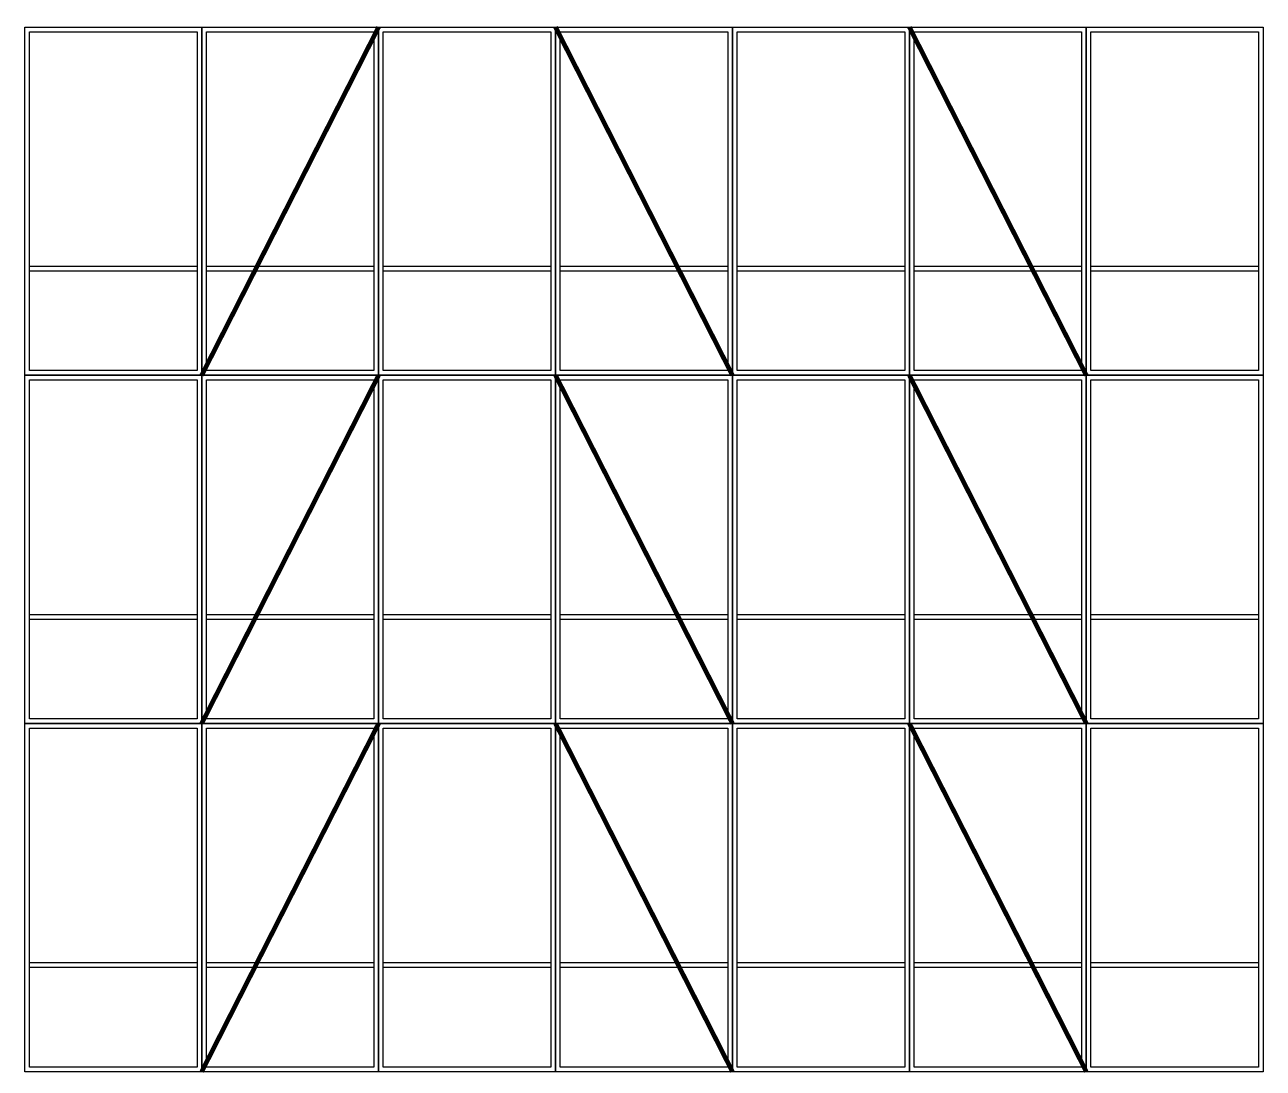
# Model space of a CAD drawing. Header units: metres. Extents: x -300 to 4827, y -95 to 2390.
# Drawn here: x 1640 to 2173, y 342 to 791 of the extents above; entities that cross this region are included whole.
import ezdxf

# ---------------------------------------------------------------- set-up
doc = ezdxf.new("R2010")
doc.units = ezdxf.units.M
for name, color, linetype in [('diagonal_braces', 5, 'CONTINUOUS'), ('rect_polygon', 7, 'CONTINUOUS'), ('rung', 7, 'CONTINUOUS')]:
    doc.layers.add(name, color=color, linetype=linetype)

msp = doc.modelspace()

# ---------------------------------------------------------------- linework, layer by layer
at = {"layer": 'diagonal_braces'}
for points in [[(1716.2, 640, 2, 2, 0), (1792.4, 790, 2, 2, 0)], [(1716.2, 640, 2, 2, 0), (1792.4, 790, 2, 2, 0)], [(1716.2, 640, 2, 2, 0), (1792.4, 790, 2, 2, 0)], [(1716.2, 640, 2, 2, 0), (1792.4, 790, 2, 2, 0)], [(1716.2, 640, 2, 2, 0), (1792.4, 790, 2, 2, 0)], [(1716.2, 640, 2, 2, 0), (1792.4, 790, 2, 2, 0)], [(1716.2, 640, 2, 2, 0), (1792.4, 790, 2, 2, 0)], [(1716.2, 640, 2, 2, 0), (1792.4, 790, 2, 2, 0)], [(1868.6, 790, 2, 2, 0), (1944.8, 640, 2, 2, 0)], [(1868.6, 790, 2, 2, 0), (1944.8, 640, 2, 2, 0)], [(1868.6, 790, 2, 2, 0), (1944.8, 640, 2, 2, 0)], [(1868.6, 790, 2, 2, 0), (1944.8, 640, 2, 2, 0)], [(1868.6, 790, 2, 2, 0), (1944.8, 640, 2, 2, 0)], [(1868.6, 790, 2, 2, 0), (1944.8, 640, 2, 2, 0)], [(1868.6, 790, 2, 2, 0), (1944.8, 640, 2, 2, 0)], [(1868.6, 790, 2, 2, 0), (1944.8, 640, 2, 2, 0)], [(2021, 790, 2, 2, 0), (2097.2, 640, 2, 2, 0)], [(2021, 790, 2, 2, 0), (2097.2, 640, 2, 2, 0)], [(2021, 790, 2, 2, 0), (2097.2, 640, 2, 2, 0)], [(2021, 790, 2, 2, 0), (2097.2, 640, 2, 2, 0)], [(2021, 790, 2, 2, 0), (2097.2, 640, 2, 2, 0)], [(2021, 790, 2, 2, 0), (2097.2, 640, 2, 2, 0)], [(2021, 790, 2, 2, 0), (2097.2, 640, 2, 2, 0)], [(2021, 790, 2, 2, 0), (2097.2, 640, 2, 2, 0)], [(1716.2, 490, 2, 2, 0), (1792.4, 640, 2, 2, 0)], [(1716.2, 490, 2, 2, 0), (1792.4, 640, 2, 2, 0)], [(1716.2, 490, 2, 2, 0), (1792.4, 640, 2, 2, 0)], [(1716.2, 490, 2, 2, 0), (1792.4, 640, 2, 2, 0)], [(1716.2, 490, 2, 2, 0), (1792.4, 640, 2, 2, 0)], [(1716.2, 490, 2, 2, 0), (1792.4, 640, 2, 2, 0)], [(1716.2, 490, 2, 2, 0), (1792.4, 640, 2, 2, 0)], [(1716.2, 490, 2, 2, 0), (1792.4, 640, 2, 2, 0)], [(1868.6, 640, 2, 2, 0), (1944.8, 490, 2, 2, 0)], [(1868.6, 640, 2, 2, 0), (1944.8, 490, 2, 2, 0)], [(1868.6, 640, 2, 2, 0), (1944.8, 490, 2, 2, 0)], [(1868.6, 640, 2, 2, 0), (1944.8, 490, 2, 2, 0)], [(1868.6, 640, 2, 2, 0), (1944.8, 490, 2, 2, 0)], [(1868.6, 640, 2, 2, 0), (1944.8, 490, 2, 2, 0)], [(1868.6, 640, 2, 2, 0), (1944.8, 490, 2, 2, 0)], [(1868.6, 640, 2, 2, 0), (1944.8, 490, 2, 2, 0)], [(2021, 640, 2, 2, 0), (2097.2, 490, 2, 2, 0)], [(2021, 640, 2, 2, 0), (2097.2, 490, 2, 2, 0)], [(2021, 640, 2, 2, 0), (2097.2, 490, 2, 2, 0)], [(2021, 640, 2, 2, 0), (2097.2, 490, 2, 2, 0)], [(2021, 640, 2, 2, 0), (2097.2, 490, 2, 2, 0)], [(2021, 640, 2, 2, 0), (2097.2, 490, 2, 2, 0)], [(2021, 640, 2, 2, 0), (2097.2, 490, 2, 2, 0)], [(2021, 640, 2, 2, 0), (2097.2, 490, 2, 2, 0)], [(1716.2, 340, 2, 2, 0), (1792.4, 490, 2, 2, 0)], [(1716.2, 340, 2, 2, 0), (1792.4, 490, 2, 2, 0)], [(1716.2, 340, 2, 2, 0), (1792.4, 490, 2, 2, 0)], [(1716.2, 340, 2, 2, 0), (1792.4, 490, 2, 2, 0)], [(1716.2, 340, 2, 2, 0), (1792.4, 490, 2, 2, 0)], [(1716.2, 340, 2, 2, 0), (1792.4, 490, 2, 2, 0)], [(1716.2, 340, 2, 2, 0), (1792.4, 490, 2, 2, 0)], [(1716.2, 340, 2, 2, 0), (1792.4, 490, 2, 2, 0)], [(1868.6, 490, 2, 2, 0), (1944.8, 340, 2, 2, 0)], [(1868.6, 490, 2, 2, 0), (1944.8, 340, 2, 2, 0)], [(1868.6, 490, 2, 2, 0), (1944.8, 340, 2, 2, 0)], [(1868.6, 490, 2, 2, 0), (1944.8, 340, 2, 2, 0)], [(1868.6, 490, 2, 2, 0), (1944.8, 340, 2, 2, 0)], [(1868.6, 490, 2, 2, 0), (1944.8, 340, 2, 2, 0)], [(1868.6, 490, 2, 2, 0), (1944.8, 340, 2, 2, 0)], [(1868.6, 490, 2, 2, 0), (1944.8, 340, 2, 2, 0)], [(2021, 490, 2, 2, 0), (2097.2, 340, 2, 2, 0)], [(2021, 490, 2, 2, 0), (2097.2, 340, 2, 2, 0)], [(2021, 490, 2, 2, 0), (2097.2, 340, 2, 2, 0)], [(2021, 490, 2, 2, 0), (2097.2, 340, 2, 2, 0)], [(2021, 490, 2, 2, 0), (2097.2, 340, 2, 2, 0)], [(2021, 490, 2, 2, 0), (2097.2, 340, 2, 2, 0)], [(2021, 490, 2, 2, 0), (2097.2, 340, 2, 2, 0)], [(2021, 490, 2, 2, 0), (2097.2, 340, 2, 2, 0)]]:
    msp.add_lwpolyline(points, format="xyseb", dxfattribs=at)
at = {"layer": 'rect_polygon'}
for points in [[(1640, 640), (1640, 790), (1716.2, 790), (1716.2, 640)], [(1640, 640), (1640, 790), (1716.2, 790), (1716.2, 640)], [(1640, 640), (1640, 790), (1716.2, 790), (1716.2, 640)], [(1640, 640), (1640, 790), (1716.2, 790), (1716.2, 640)], [(1640, 640), (1640, 790), (1716.2, 790), (1716.2, 640)], [(1640, 640), (1640, 790), (1716.2, 790), (1716.2, 640)], [(1640, 640), (1640, 790), (1716.2, 790), (1716.2, 640)], [(1640, 640), (1640, 790), (1716.2, 790), (1716.2, 640)], [(1716.2, 640), (1716.2, 790), (1792.4, 790), (1792.4, 640)], [(1716.2, 640), (1716.2, 790), (1792.4, 790), (1792.4, 640)], [(1716.2, 640), (1716.2, 790), (1792.4, 790), (1792.4, 640)], [(1716.2, 640), (1716.2, 790), (1792.4, 790), (1792.4, 640)], [(1716.2, 640), (1716.2, 790), (1792.4, 790), (1792.4, 640)], [(1716.2, 640), (1716.2, 790), (1792.4, 790), (1792.4, 640)], [(1716.2, 640), (1716.2, 790), (1792.4, 790), (1792.4, 640)], [(1716.2, 640), (1716.2, 790), (1792.4, 790), (1792.4, 640)], [(1792.4, 640), (1792.4, 790), (1868.6, 790), (1868.6, 640)], [(1792.4, 640), (1792.4, 790), (1868.6, 790), (1868.6, 640)], [(1792.4, 640), (1792.4, 790), (1868.6, 790), (1868.6, 640)], [(1792.4, 640), (1792.4, 790), (1868.6, 790), (1868.6, 640)], [(1792.4, 640), (1792.4, 790), (1868.6, 790), (1868.6, 640)], [(1792.4, 640), (1792.4, 790), (1868.6, 790), (1868.6, 640)], [(1792.4, 640), (1792.4, 790), (1868.6, 790), (1868.6, 640)], [(1792.4, 640), (1792.4, 790), (1868.6, 790), (1868.6, 640)], [(1868.6, 640), (1868.6, 790), (1944.8, 790), (1944.8, 640)], [(1868.6, 640), (1868.6, 790), (1944.8, 790), (1944.8, 640)], [(1868.6, 640), (1868.6, 790), (1944.8, 790), (1944.8, 640)], [(1868.6, 640), (1868.6, 790), (1944.8, 790), (1944.8, 640)], [(1868.6, 640), (1868.6, 790), (1944.8, 790), (1944.8, 640)], [(1868.6, 640), (1868.6, 790), (1944.8, 790), (1944.8, 640)], [(1868.6, 640), (1868.6, 790), (1944.8, 790), (1944.8, 640)], [(1868.6, 640), (1868.6, 790), (1944.8, 790), (1944.8, 640)], [(1944.8, 640), (1944.8, 790), (2021, 790), (2021, 640)], [(1944.8, 640), (1944.8, 790), (2021, 790), (2021, 640)], [(1944.8, 640), (1944.8, 790), (2021, 790), (2021, 640)], [(1944.8, 640), (1944.8, 790), (2021, 790), (2021, 640)], [(1944.8, 640), (1944.8, 790), (2021, 790), (2021, 640)], [(1944.8, 640), (1944.8, 790), (2021, 790), (2021, 640)], [(1944.8, 640), (1944.8, 790), (2021, 790), (2021, 640)], [(1944.8, 640), (1944.8, 790), (2021, 790), (2021, 640)], [(2021, 640), (2021, 790), (2097.2, 790), (2097.2, 640)], [(2021, 640), (2021, 790), (2097.2, 790), (2097.2, 640)], [(2021, 640), (2021, 790), (2097.2, 790), (2097.2, 640)], [(2021, 640), (2021, 790), (2097.2, 790), (2097.2, 640)], [(2021, 640), (2021, 790), (2097.2, 790), (2097.2, 640)], [(2021, 640), (2021, 790), (2097.2, 790), (2097.2, 640)], [(2021, 640), (2021, 790), (2097.2, 790), (2097.2, 640)], [(2021, 640), (2021, 790), (2097.2, 790), (2097.2, 640)], [(2097.2, 640), (2097.2, 790), (2173.4, 790), (2173.4, 640)], [(2097.2, 640), (2097.2, 790), (2173.4, 790), (2173.4, 640)], [(2097.2, 640), (2097.2, 790), (2173.4, 790), (2173.4, 640)], [(2097.2, 640), (2097.2, 790), (2173.4, 790), (2173.4, 640)], [(2097.2, 640), (2097.2, 790), (2173.4, 790), (2173.4, 640)], [(2097.2, 640), (2097.2, 790), (2173.4, 790), (2173.4, 640)], [(2097.2, 640), (2097.2, 790), (2173.4, 790), (2173.4, 640)], [(2097.2, 640), (2097.2, 790), (2173.4, 790), (2173.4, 640)], [(1642, 642), (1642, 788), (1714.2, 788), (1714.2, 642)], [(1642, 642), (1642, 788), (1714.2, 788), (1714.2, 642)], [(1642, 642), (1642, 788), (1714.2, 788), (1714.2, 642)], [(1642, 642), (1642, 788), (1714.2, 788), (1714.2, 642)], [(1642, 642), (1642, 788), (1714.2, 788), (1714.2, 642)], [(1642, 642), (1642, 788), (1714.2, 788), (1714.2, 642)], [(1642, 642), (1642, 788), (1714.2, 788), (1714.2, 642)], [(1642, 642), (1642, 788), (1714.2, 788), (1714.2, 642)], [(1718.2, 642), (1718.2, 788), (1790.4, 788), (1790.4, 642)], [(1718.2, 642), (1718.2, 788), (1790.4, 788), (1790.4, 642)], [(1718.2, 642), (1718.2, 788), (1790.4, 788), (1790.4, 642)], [(1718.2, 642), (1718.2, 788), (1790.4, 788), (1790.4, 642)], [(1718.2, 642), (1718.2, 788), (1790.4, 788), (1790.4, 642)], [(1718.2, 642), (1718.2, 788), (1790.4, 788), (1790.4, 642)], [(1718.2, 642), (1718.2, 788), (1790.4, 788), (1790.4, 642)], [(1718.2, 642), (1718.2, 788), (1790.4, 788), (1790.4, 642)], [(1794.4, 642), (1794.4, 788), (1866.6, 788), (1866.6, 642)], [(1794.4, 642), (1794.4, 788), (1866.6, 788), (1866.6, 642)], [(1794.4, 642), (1794.4, 788), (1866.6, 788), (1866.6, 642)], [(1794.4, 642), (1794.4, 788), (1866.6, 788), (1866.6, 642)], [(1794.4, 642), (1794.4, 788), (1866.6, 788), (1866.6, 642)], [(1794.4, 642), (1794.4, 788), (1866.6, 788), (1866.6, 642)], [(1794.4, 642), (1794.4, 788), (1866.6, 788), (1866.6, 642)], [(1794.4, 642), (1794.4, 788), (1866.6, 788), (1866.6, 642)], [(1870.6, 642), (1870.6, 788), (1942.8, 788), (1942.8, 642)], [(1870.6, 642), (1870.6, 788), (1942.8, 788), (1942.8, 642)], [(1870.6, 642), (1870.6, 788), (1942.8, 788), (1942.8, 642)], [(1870.6, 642), (1870.6, 788), (1942.8, 788), (1942.8, 642)], [(1870.6, 642), (1870.6, 788), (1942.8, 788), (1942.8, 642)], [(1870.6, 642), (1870.6, 788), (1942.8, 788), (1942.8, 642)], [(1870.6, 642), (1870.6, 788), (1942.8, 788), (1942.8, 642)], [(1870.6, 642), (1870.6, 788), (1942.8, 788), (1942.8, 642)], [(1946.8, 642), (1946.8, 788), (2019, 788), (2019, 642)], [(1946.8, 642), (1946.8, 788), (2019, 788), (2019, 642)], [(1946.8, 642), (1946.8, 788), (2019, 788), (2019, 642)], [(1946.8, 642), (1946.8, 788), (2019, 788), (2019, 642)], [(1946.8, 642), (1946.8, 788), (2019, 788), (2019, 642)], [(1946.8, 642), (1946.8, 788), (2019, 788), (2019, 642)], [(1946.8, 642), (1946.8, 788), (2019, 788), (2019, 642)], [(1946.8, 642), (1946.8, 788), (2019, 788), (2019, 642)], [(2023, 642), (2023, 788), (2095.2, 788), (2095.2, 642)], [(2023, 642), (2023, 788), (2095.2, 788), (2095.2, 642)], [(2023, 642), (2023, 788), (2095.2, 788), (2095.2, 642)], [(2023, 642), (2023, 788), (2095.2, 788), (2095.2, 642)], [(2023, 642), (2023, 788), (2095.2, 788), (2095.2, 642)], [(2023, 642), (2023, 788), (2095.2, 788), (2095.2, 642)], [(2023, 642), (2023, 788), (2095.2, 788), (2095.2, 642)], [(2023, 642), (2023, 788), (2095.2, 788), (2095.2, 642)], [(2099.2, 642), (2099.2, 788), (2171.4, 788), (2171.4, 642)], [(2099.2, 642), (2099.2, 788), (2171.4, 788), (2171.4, 642)], [(2099.2, 642), (2099.2, 788), (2171.4, 788), (2171.4, 642)], [(2099.2, 642), (2099.2, 788), (2171.4, 788), (2171.4, 642)], [(2099.2, 642), (2099.2, 788), (2171.4, 788), (2171.4, 642)], [(2099.2, 642), (2099.2, 788), (2171.4, 788), (2171.4, 642)], [(2099.2, 642), (2099.2, 788), (2171.4, 788), (2171.4, 642)], [(2099.2, 642), (2099.2, 788), (2171.4, 788), (2171.4, 642)], [(1640, 490), (1640, 640), (1716.2, 640), (1716.2, 490)], [(1640, 490), (1640, 640), (1716.2, 640), (1716.2, 490)], [(1640, 490), (1640, 640), (1716.2, 640), (1716.2, 490)], [(1640, 490), (1640, 640), (1716.2, 640), (1716.2, 490)], [(1640, 490), (1640, 640), (1716.2, 640), (1716.2, 490)], [(1640, 490), (1640, 640), (1716.2, 640), (1716.2, 490)], [(1640, 490), (1640, 640), (1716.2, 640), (1716.2, 490)], [(1640, 490), (1640, 640), (1716.2, 640), (1716.2, 490)], [(1642, 492), (1642, 638), (1714.2, 638), (1714.2, 492)], [(1642, 492), (1642, 638), (1714.2, 638), (1714.2, 492)], [(1642, 492), (1642, 638), (1714.2, 638), (1714.2, 492)], [(1642, 492), (1642, 638), (1714.2, 638), (1714.2, 492)], [(1642, 492), (1642, 638), (1714.2, 638), (1714.2, 492)], [(1642, 492), (1642, 638), (1714.2, 638), (1714.2, 492)], [(1642, 492), (1642, 638), (1714.2, 638), (1714.2, 492)], [(1642, 492), (1642, 638), (1714.2, 638), (1714.2, 492)], [(1716.2, 490), (1716.2, 640), (1792.4, 640), (1792.4, 490)], [(1716.2, 490), (1716.2, 640), (1792.4, 640), (1792.4, 490)], [(1716.2, 490), (1716.2, 640), (1792.4, 640), (1792.4, 490)], [(1716.2, 490), (1716.2, 640), (1792.4, 640), (1792.4, 490)], [(1716.2, 490), (1716.2, 640), (1792.4, 640), (1792.4, 490)], [(1716.2, 490), (1716.2, 640), (1792.4, 640), (1792.4, 490)], [(1716.2, 490), (1716.2, 640), (1792.4, 640), (1792.4, 490)], [(1716.2, 490), (1716.2, 640), (1792.4, 640), (1792.4, 490)], [(1718.2, 492), (1718.2, 638), (1790.4, 638), (1790.4, 492)], [(1718.2, 492), (1718.2, 638), (1790.4, 638), (1790.4, 492)], [(1718.2, 492), (1718.2, 638), (1790.4, 638), (1790.4, 492)], [(1718.2, 492), (1718.2, 638), (1790.4, 638), (1790.4, 492)], [(1718.2, 492), (1718.2, 638), (1790.4, 638), (1790.4, 492)], [(1718.2, 492), (1718.2, 638), (1790.4, 638), (1790.4, 492)], [(1718.2, 492), (1718.2, 638), (1790.4, 638), (1790.4, 492)], [(1718.2, 492), (1718.2, 638), (1790.4, 638), (1790.4, 492)], [(1792.4, 490), (1792.4, 640), (1868.6, 640), (1868.6, 490)], [(1792.4, 490), (1792.4, 640), (1868.6, 640), (1868.6, 490)], [(1792.4, 490), (1792.4, 640), (1868.6, 640), (1868.6, 490)], [(1792.4, 490), (1792.4, 640), (1868.6, 640), (1868.6, 490)], [(1792.4, 490), (1792.4, 640), (1868.6, 640), (1868.6, 490)], [(1792.4, 490), (1792.4, 640), (1868.6, 640), (1868.6, 490)], [(1792.4, 490), (1792.4, 640), (1868.6, 640), (1868.6, 490)], [(1792.4, 490), (1792.4, 640), (1868.6, 640), (1868.6, 490)], [(1794.4, 492), (1794.4, 638), (1866.6, 638), (1866.6, 492)], [(1794.4, 492), (1794.4, 638), (1866.6, 638), (1866.6, 492)], [(1794.4, 492), (1794.4, 638), (1866.6, 638), (1866.6, 492)], [(1794.4, 492), (1794.4, 638), (1866.6, 638), (1866.6, 492)], [(1794.4, 492), (1794.4, 638), (1866.6, 638), (1866.6, 492)], [(1794.4, 492), (1794.4, 638), (1866.6, 638), (1866.6, 492)], [(1794.4, 492), (1794.4, 638), (1866.6, 638), (1866.6, 492)], [(1794.4, 492), (1794.4, 638), (1866.6, 638), (1866.6, 492)], [(1868.6, 490), (1868.6, 640), (1944.8, 640), (1944.8, 490)], [(1868.6, 490), (1868.6, 640), (1944.8, 640), (1944.8, 490)], [(1868.6, 490), (1868.6, 640), (1944.8, 640), (1944.8, 490)], [(1868.6, 490), (1868.6, 640), (1944.8, 640), (1944.8, 490)], [(1868.6, 490), (1868.6, 640), (1944.8, 640), (1944.8, 490)], [(1868.6, 490), (1868.6, 640), (1944.8, 640), (1944.8, 490)], [(1868.6, 490), (1868.6, 640), (1944.8, 640), (1944.8, 490)], [(1868.6, 490), (1868.6, 640), (1944.8, 640), (1944.8, 490)], [(1870.6, 492), (1870.6, 638), (1942.8, 638), (1942.8, 492)], [(1870.6, 492), (1870.6, 638), (1942.8, 638), (1942.8, 492)], [(1870.6, 492), (1870.6, 638), (1942.8, 638), (1942.8, 492)], [(1870.6, 492), (1870.6, 638), (1942.8, 638), (1942.8, 492)], [(1870.6, 492), (1870.6, 638), (1942.8, 638), (1942.8, 492)], [(1870.6, 492), (1870.6, 638), (1942.8, 638), (1942.8, 492)], [(1870.6, 492), (1870.6, 638), (1942.8, 638), (1942.8, 492)], [(1870.6, 492), (1870.6, 638), (1942.8, 638), (1942.8, 492)], [(1944.8, 490), (1944.8, 640), (2021, 640), (2021, 490)], [(1944.8, 490), (1944.8, 640), (2021, 640), (2021, 490)], [(1944.8, 490), (1944.8, 640), (2021, 640), (2021, 490)], [(1944.8, 490), (1944.8, 640), (2021, 640), (2021, 490)], [(1944.8, 490), (1944.8, 640), (2021, 640), (2021, 490)], [(1944.8, 490), (1944.8, 640), (2021, 640), (2021, 490)], [(1944.8, 490), (1944.8, 640), (2021, 640), (2021, 490)], [(1944.8, 490), (1944.8, 640), (2021, 640), (2021, 490)], [(1946.8, 492), (1946.8, 638), (2019, 638), (2019, 492)], [(1946.8, 492), (1946.8, 638), (2019, 638), (2019, 492)], [(1946.8, 492), (1946.8, 638), (2019, 638), (2019, 492)], [(1946.8, 492), (1946.8, 638), (2019, 638), (2019, 492)], [(1946.8, 492), (1946.8, 638), (2019, 638), (2019, 492)], [(1946.8, 492), (1946.8, 638), (2019, 638), (2019, 492)], [(1946.8, 492), (1946.8, 638), (2019, 638), (2019, 492)], [(1946.8, 492), (1946.8, 638), (2019, 638), (2019, 492)], [(2021, 490), (2021, 640), (2097.2, 640), (2097.2, 490)], [(2021, 490), (2021, 640), (2097.2, 640), (2097.2, 490)], [(2021, 490), (2021, 640), (2097.2, 640), (2097.2, 490)], [(2021, 490), (2021, 640), (2097.2, 640), (2097.2, 490)], [(2021, 490), (2021, 640), (2097.2, 640), (2097.2, 490)], [(2021, 490), (2021, 640), (2097.2, 640), (2097.2, 490)], [(2021, 490), (2021, 640), (2097.2, 640), (2097.2, 490)], [(2021, 490), (2021, 640), (2097.2, 640), (2097.2, 490)], [(2023, 492), (2023, 638), (2095.2, 638), (2095.2, 492)], [(2023, 492), (2023, 638), (2095.2, 638), (2095.2, 492)], [(2023, 492), (2023, 638), (2095.2, 638), (2095.2, 492)], [(2023, 492), (2023, 638), (2095.2, 638), (2095.2, 492)], [(2023, 492), (2023, 638), (2095.2, 638), (2095.2, 492)], [(2023, 492), (2023, 638), (2095.2, 638), (2095.2, 492)], [(2023, 492), (2023, 638), (2095.2, 638), (2095.2, 492)], [(2023, 492), (2023, 638), (2095.2, 638), (2095.2, 492)], [(2097.2, 490), (2097.2, 640), (2173.4, 640), (2173.4, 490)], [(2097.2, 490), (2097.2, 640), (2173.4, 640), (2173.4, 490)], [(2097.2, 490), (2097.2, 640), (2173.4, 640), (2173.4, 490)], [(2097.2, 490), (2097.2, 640), (2173.4, 640), (2173.4, 490)], [(2097.2, 490), (2097.2, 640), (2173.4, 640), (2173.4, 490)], [(2097.2, 490), (2097.2, 640), (2173.4, 640), (2173.4, 490)], [(2097.2, 490), (2097.2, 640), (2173.4, 640), (2173.4, 490)], [(2097.2, 490), (2097.2, 640), (2173.4, 640), (2173.4, 490)], [(2099.2, 492), (2099.2, 638), (2171.4, 638), (2171.4, 492)], [(2099.2, 492), (2099.2, 638), (2171.4, 638), (2171.4, 492)], [(2099.2, 492), (2099.2, 638), (2171.4, 638), (2171.4, 492)], [(2099.2, 492), (2099.2, 638), (2171.4, 638), (2171.4, 492)], [(2099.2, 492), (2099.2, 638), (2171.4, 638), (2171.4, 492)], [(2099.2, 492), (2099.2, 638), (2171.4, 638), (2171.4, 492)], [(2099.2, 492), (2099.2, 638), (2171.4, 638), (2171.4, 492)], [(2099.2, 492), (2099.2, 638), (2171.4, 638), (2171.4, 492)], [(1640, 340), (1640, 490), (1716.2, 490), (1716.2, 340)], [(1640, 340), (1640, 490), (1716.2, 490), (1716.2, 340)], [(1640, 340), (1640, 490), (1716.2, 490), (1716.2, 340)], [(1640, 340), (1640, 490), (1716.2, 490), (1716.2, 340)], [(1640, 340), (1640, 490), (1716.2, 490), (1716.2, 340)], [(1640, 340), (1640, 490), (1716.2, 490), (1716.2, 340)], [(1640, 340), (1640, 490), (1716.2, 490), (1716.2, 340)], [(1640, 340), (1640, 490), (1716.2, 490), (1716.2, 340)], [(1642, 342), (1642, 488), (1714.2, 488), (1714.2, 342)], [(1642, 342), (1642, 488), (1714.2, 488), (1714.2, 342)], [(1642, 342), (1642, 488), (1714.2, 488), (1714.2, 342)], [(1642, 342), (1642, 488), (1714.2, 488), (1714.2, 342)], [(1642, 342), (1642, 488), (1714.2, 488), (1714.2, 342)], [(1642, 342), (1642, 488), (1714.2, 488), (1714.2, 342)], [(1642, 342), (1642, 488), (1714.2, 488), (1714.2, 342)], [(1642, 342), (1642, 488), (1714.2, 488), (1714.2, 342)], [(1716.2, 340), (1716.2, 490), (1792.4, 490), (1792.4, 340)], [(1716.2, 340), (1716.2, 490), (1792.4, 490), (1792.4, 340)], [(1716.2, 340), (1716.2, 490), (1792.4, 490), (1792.4, 340)], [(1716.2, 340), (1716.2, 490), (1792.4, 490), (1792.4, 340)], [(1716.2, 340), (1716.2, 490), (1792.4, 490), (1792.4, 340)], [(1716.2, 340), (1716.2, 490), (1792.4, 490), (1792.4, 340)], [(1716.2, 340), (1716.2, 490), (1792.4, 490), (1792.4, 340)], [(1716.2, 340), (1716.2, 490), (1792.4, 490), (1792.4, 340)], [(1718.2, 342), (1718.2, 488), (1790.4, 488), (1790.4, 342)], [(1718.2, 342), (1718.2, 488), (1790.4, 488), (1790.4, 342)], [(1718.2, 342), (1718.2, 488), (1790.4, 488), (1790.4, 342)], [(1718.2, 342), (1718.2, 488), (1790.4, 488), (1790.4, 342)], [(1718.2, 342), (1718.2, 488), (1790.4, 488), (1790.4, 342)], [(1718.2, 342), (1718.2, 488), (1790.4, 488), (1790.4, 342)], [(1718.2, 342), (1718.2, 488), (1790.4, 488), (1790.4, 342)], [(1718.2, 342), (1718.2, 488), (1790.4, 488), (1790.4, 342)], [(1792.4, 340), (1792.4, 490), (1868.6, 490), (1868.6, 340)], [(1792.4, 340), (1792.4, 490), (1868.6, 490), (1868.6, 340)], [(1792.4, 340), (1792.4, 490), (1868.6, 490), (1868.6, 340)], [(1792.4, 340), (1792.4, 490), (1868.6, 490), (1868.6, 340)], [(1792.4, 340), (1792.4, 490), (1868.6, 490), (1868.6, 340)], [(1792.4, 340), (1792.4, 490), (1868.6, 490), (1868.6, 340)], [(1792.4, 340), (1792.4, 490), (1868.6, 490), (1868.6, 340)], [(1792.4, 340), (1792.4, 490), (1868.6, 490), (1868.6, 340)], [(1794.4, 342), (1794.4, 488), (1866.6, 488), (1866.6, 342)], [(1794.4, 342), (1794.4, 488), (1866.6, 488), (1866.6, 342)], [(1794.4, 342), (1794.4, 488), (1866.6, 488), (1866.6, 342)], [(1794.4, 342), (1794.4, 488), (1866.6, 488), (1866.6, 342)], [(1794.4, 342), (1794.4, 488), (1866.6, 488), (1866.6, 342)], [(1794.4, 342), (1794.4, 488), (1866.6, 488), (1866.6, 342)], [(1794.4, 342), (1794.4, 488), (1866.6, 488), (1866.6, 342)], [(1794.4, 342), (1794.4, 488), (1866.6, 488), (1866.6, 342)], [(1868.6, 340), (1868.6, 490), (1944.8, 490), (1944.8, 340)], [(1868.6, 340), (1868.6, 490), (1944.8, 490), (1944.8, 340)], [(1868.6, 340), (1868.6, 490), (1944.8, 490), (1944.8, 340)], [(1868.6, 340), (1868.6, 490), (1944.8, 490), (1944.8, 340)], [(1868.6, 340), (1868.6, 490), (1944.8, 490), (1944.8, 340)], [(1868.6, 340), (1868.6, 490), (1944.8, 490), (1944.8, 340)], [(1868.6, 340), (1868.6, 490), (1944.8, 490), (1944.8, 340)], [(1868.6, 340), (1868.6, 490), (1944.8, 490), (1944.8, 340)], [(1870.6, 342), (1870.6, 488), (1942.8, 488), (1942.8, 342)], [(1870.6, 342), (1870.6, 488), (1942.8, 488), (1942.8, 342)], [(1870.6, 342), (1870.6, 488), (1942.8, 488), (1942.8, 342)], [(1870.6, 342), (1870.6, 488), (1942.8, 488), (1942.8, 342)], [(1870.6, 342), (1870.6, 488), (1942.8, 488), (1942.8, 342)], [(1870.6, 342), (1870.6, 488), (1942.8, 488), (1942.8, 342)], [(1870.6, 342), (1870.6, 488), (1942.8, 488), (1942.8, 342)], [(1870.6, 342), (1870.6, 488), (1942.8, 488), (1942.8, 342)], [(1944.8, 340), (1944.8, 490), (2021, 490), (2021, 340)], [(1944.8, 340), (1944.8, 490), (2021, 490), (2021, 340)], [(1944.8, 340), (1944.8, 490), (2021, 490), (2021, 340)], [(1944.8, 340), (1944.8, 490), (2021, 490), (2021, 340)], [(1944.8, 340), (1944.8, 490), (2021, 490), (2021, 340)], [(1944.8, 340), (1944.8, 490), (2021, 490), (2021, 340)], [(1944.8, 340), (1944.8, 490), (2021, 490), (2021, 340)], [(1944.8, 340), (1944.8, 490), (2021, 490), (2021, 340)], [(1946.8, 342), (1946.8, 488), (2019, 488), (2019, 342)], [(1946.8, 342), (1946.8, 488), (2019, 488), (2019, 342)], [(1946.8, 342), (1946.8, 488), (2019, 488), (2019, 342)], [(1946.8, 342), (1946.8, 488), (2019, 488), (2019, 342)], [(1946.8, 342), (1946.8, 488), (2019, 488), (2019, 342)], [(1946.8, 342), (1946.8, 488), (2019, 488), (2019, 342)], [(1946.8, 342), (1946.8, 488), (2019, 488), (2019, 342)], [(1946.8, 342), (1946.8, 488), (2019, 488), (2019, 342)], [(2021, 340), (2021, 490), (2097.2, 490), (2097.2, 340)], [(2021, 340), (2021, 490), (2097.2, 490), (2097.2, 340)], [(2021, 340), (2021, 490), (2097.2, 490), (2097.2, 340)], [(2021, 340), (2021, 490), (2097.2, 490), (2097.2, 340)], [(2021, 340), (2021, 490), (2097.2, 490), (2097.2, 340)], [(2021, 340), (2021, 490), (2097.2, 490), (2097.2, 340)], [(2021, 340), (2021, 490), (2097.2, 490), (2097.2, 340)], [(2021, 340), (2021, 490), (2097.2, 490), (2097.2, 340)], [(2023, 342), (2023, 488), (2095.2, 488), (2095.2, 342)], [(2023, 342), (2023, 488), (2095.2, 488), (2095.2, 342)], [(2023, 342), (2023, 488), (2095.2, 488), (2095.2, 342)], [(2023, 342), (2023, 488), (2095.2, 488), (2095.2, 342)], [(2023, 342), (2023, 488), (2095.2, 488), (2095.2, 342)], [(2023, 342), (2023, 488), (2095.2, 488), (2095.2, 342)], [(2023, 342), (2023, 488), (2095.2, 488), (2095.2, 342)], [(2023, 342), (2023, 488), (2095.2, 488), (2095.2, 342)], [(2097.2, 340), (2097.2, 490), (2173.4, 490), (2173.4, 340)], [(2097.2, 340), (2097.2, 490), (2173.4, 490), (2173.4, 340)], [(2097.2, 340), (2097.2, 490), (2173.4, 490), (2173.4, 340)], [(2097.2, 340), (2097.2, 490), (2173.4, 490), (2173.4, 340)], [(2097.2, 340), (2097.2, 490), (2173.4, 490), (2173.4, 340)], [(2097.2, 340), (2097.2, 490), (2173.4, 490), (2173.4, 340)], [(2097.2, 340), (2097.2, 490), (2173.4, 490), (2173.4, 340)], [(2097.2, 340), (2097.2, 490), (2173.4, 490), (2173.4, 340)], [(2099.2, 342), (2099.2, 488), (2171.4, 488), (2171.4, 342)], [(2099.2, 342), (2099.2, 488), (2171.4, 488), (2171.4, 342)], [(2099.2, 342), (2099.2, 488), (2171.4, 488), (2171.4, 342)], [(2099.2, 342), (2099.2, 488), (2171.4, 488), (2171.4, 342)], [(2099.2, 342), (2099.2, 488), (2171.4, 488), (2171.4, 342)], [(2099.2, 342), (2099.2, 488), (2171.4, 488), (2171.4, 342)], [(2099.2, 342), (2099.2, 488), (2171.4, 488), (2171.4, 342)], [(2099.2, 342), (2099.2, 488), (2171.4, 488), (2171.4, 342)]]:
    msp.add_lwpolyline(points, close=True, dxfattribs=at)
at = {"layer": 'rung'}
for p, q in [((1642, 687), (1714.2, 687)), ((1642, 687), (1714.2, 687)), ((1642, 687), (1714.2, 687)), ((1642, 687), (1714.2, 687)), ((1642, 687), (1714.2, 687)), ((1642, 687), (1714.2, 687)), ((1642, 687), (1714.2, 687)), ((1642, 687), (1714.2, 687)), ((1642, 685), (1714.2, 685)), ((1642, 685), (1714.2, 685)), ((1642, 685), (1714.2, 685)), ((1642, 685), (1714.2, 685)), ((1642, 685), (1714.2, 685)), ((1642, 685), (1714.2, 685)), ((1642, 685), (1714.2, 685)), ((1642, 685), (1714.2, 685)), ((1718.2, 687), (1790.4, 687)), ((1718.2, 687), (1790.4, 687)), ((1718.2, 687), (1790.4, 687)), ((1718.2, 687), (1790.4, 687)), ((1718.2, 687), (1790.4, 687)), ((1718.2, 687), (1790.4, 687)), ((1718.2, 687), (1790.4, 687)), ((1718.2, 687), (1790.4, 687)), ((1718.2, 685), (1790.4, 685)), ((1718.2, 685), (1790.4, 685)), ((1718.2, 685), (1790.4, 685)), ((1718.2, 685), (1790.4, 685)), ((1718.2, 685), (1790.4, 685)), ((1718.2, 685), (1790.4, 685)), ((1718.2, 685), (1790.4, 685)), ((1718.2, 685), (1790.4, 685)), ((1794.4, 687), (1866.6, 687)), ((1794.4, 687), (1866.6, 687)), ((1794.4, 687), (1866.6, 687)), ((1794.4, 687), (1866.6, 687)), ((1794.4, 687), (1866.6, 687)), ((1794.4, 687), (1866.6, 687)), ((1794.4, 687), (1866.6, 687)), ((1794.4, 687), (1866.6, 687)), ((1794.4, 685), (1866.6, 685)), ((1794.4, 685), (1866.6, 685)), ((1794.4, 685), (1866.6, 685)), ((1794.4, 685), (1866.6, 685)), ((1794.4, 685), (1866.6, 685)), ((1794.4, 685), (1866.6, 685)), ((1794.4, 685), (1866.6, 685)), ((1794.4, 685), (1866.6, 685)), ((1870.6, 687), (1942.8, 687)), ((1870.6, 687), (1942.8, 687)), ((1870.6, 687), (1942.8, 687)), ((1870.6, 687), (1942.8, 687)), ((1870.6, 687), (1942.8, 687)), ((1870.6, 687), (1942.8, 687)), ((1870.6, 687), (1942.8, 687)), ((1870.6, 687), (1942.8, 687)), ((1870.6, 685), (1942.8, 685)), ((1870.6, 685), (1942.8, 685)), ((1870.6, 685), (1942.8, 685)), ((1870.6, 685), (1942.8, 685)), ((1870.6, 685), (1942.8, 685)), ((1870.6, 685), (1942.8, 685)), ((1870.6, 685), (1942.8, 685)), ((1870.6, 685), (1942.8, 685)), ((1946.8, 687), (2019, 687)), ((1946.8, 687), (2019, 687)), ((1946.8, 687), (2019, 687)), ((1946.8, 687), (2019, 687)), ((1946.8, 687), (2019, 687)), ((1946.8, 687), (2019, 687)), ((1946.8, 687), (2019, 687)), ((1946.8, 687), (2019, 687)), ((1946.8, 685), (2019, 685)), ((1946.8, 685), (2019, 685)), ((1946.8, 685), (2019, 685)), ((1946.8, 685), (2019, 685)), ((1946.8, 685), (2019, 685)), ((1946.8, 685), (2019, 685)), ((1946.8, 685), (2019, 685)), ((1946.8, 685), (2019, 685)), ((2023, 687), (2095.2, 687)), ((2023, 687), (2095.2, 687)), ((2023, 687), (2095.2, 687)), ((2023, 687), (2095.2, 687)), ((2023, 687), (2095.2, 687)), ((2023, 687), (2095.2, 687)), ((2023, 687), (2095.2, 687)), ((2023, 687), (2095.2, 687)), ((2023, 685), (2095.2, 685)), ((2023, 685), (2095.2, 685)), ((2023, 685), (2095.2, 685)), ((2023, 685), (2095.2, 685)), ((2023, 685), (2095.2, 685)), ((2023, 685), (2095.2, 685)), ((2023, 685), (2095.2, 685)), ((2023, 685), (2095.2, 685)), ((2099.2, 687), (2171.4, 687)), ((2099.2, 687), (2171.4, 687)), ((2099.2, 687), (2171.4, 687)), ((2099.2, 687), (2171.4, 687)), ((2099.2, 687), (2171.4, 687)), ((2099.2, 687), (2171.4, 687)), ((2099.2, 687), (2171.4, 687)), ((2099.2, 687), (2171.4, 687)), ((2099.2, 685), (2171.4, 685)), ((2099.2, 685), (2171.4, 685)), ((2099.2, 685), (2171.4, 685)), ((2099.2, 685), (2171.4, 685)), ((2099.2, 685), (2171.4, 685)), ((2099.2, 685), (2171.4, 685)), ((2099.2, 685), (2171.4, 685)), ((2099.2, 685), (2171.4, 685)), ((1642, 537), (1714.2, 537)), ((1642, 537), (1714.2, 537)), ((1642, 537), (1714.2, 537)), ((1642, 537), (1714.2, 537)), ((1642, 537), (1714.2, 537)), ((1642, 537), (1714.2, 537)), ((1642, 537), (1714.2, 537)), ((1642, 537), (1714.2, 537)), ((1642, 535), (1714.2, 535)), ((1642, 535), (1714.2, 535)), ((1642, 535), (1714.2, 535)), ((1642, 535), (1714.2, 535)), ((1642, 535), (1714.2, 535)), ((1642, 535), (1714.2, 535)), ((1642, 535), (1714.2, 535)), ((1642, 535), (1714.2, 535)), ((1718.2, 537), (1790.4, 537)), ((1718.2, 537), (1790.4, 537)), ((1718.2, 537), (1790.4, 537)), ((1718.2, 537), (1790.4, 537)), ((1718.2, 537), (1790.4, 537)), ((1718.2, 537), (1790.4, 537)), ((1718.2, 537), (1790.4, 537)), ((1718.2, 537), (1790.4, 537)), ((1718.2, 535), (1790.4, 535)), ((1718.2, 535), (1790.4, 535)), ((1718.2, 535), (1790.4, 535)), ((1718.2, 535), (1790.4, 535)), ((1718.2, 535), (1790.4, 535)), ((1718.2, 535), (1790.4, 535)), ((1718.2, 535), (1790.4, 535)), ((1718.2, 535), (1790.4, 535)), ((1794.4, 537), (1866.6, 537)), ((1794.4, 537), (1866.6, 537)), ((1794.4, 537), (1866.6, 537)), ((1794.4, 537), (1866.6, 537)), ((1794.4, 537), (1866.6, 537)), ((1794.4, 537), (1866.6, 537)), ((1794.4, 537), (1866.6, 537)), ((1794.4, 537), (1866.6, 537)), ((1794.4, 535), (1866.6, 535)), ((1794.4, 535), (1866.6, 535)), ((1794.4, 535), (1866.6, 535)), ((1794.4, 535), (1866.6, 535)), ((1794.4, 535), (1866.6, 535)), ((1794.4, 535), (1866.6, 535)), ((1794.4, 535), (1866.6, 535)), ((1794.4, 535), (1866.6, 535)), ((1870.6, 537), (1942.8, 537)), ((1870.6, 537), (1942.8, 537)), ((1870.6, 537), (1942.8, 537)), ((1870.6, 537), (1942.8, 537)), ((1870.6, 537), (1942.8, 537)), ((1870.6, 537), (1942.8, 537)), ((1870.6, 537), (1942.8, 537)), ((1870.6, 537), (1942.8, 537)), ((1870.6, 535), (1942.8, 535)), ((1870.6, 535), (1942.8, 535)), ((1870.6, 535), (1942.8, 535)), ((1870.6, 535), (1942.8, 535)), ((1870.6, 535), (1942.8, 535)), ((1870.6, 535), (1942.8, 535)), ((1870.6, 535), (1942.8, 535)), ((1870.6, 535), (1942.8, 535)), ((1946.8, 537), (2019, 537)), ((1946.8, 537), (2019, 537)), ((1946.8, 537), (2019, 537)), ((1946.8, 537), (2019, 537)), ((1946.8, 537), (2019, 537)), ((1946.8, 537), (2019, 537)), ((1946.8, 537), (2019, 537)), ((1946.8, 537), (2019, 537)), ((1946.8, 535), (2019, 535)), ((1946.8, 535), (2019, 535)), ((1946.8, 535), (2019, 535)), ((1946.8, 535), (2019, 535)), ((1946.8, 535), (2019, 535)), ((1946.8, 535), (2019, 535)), ((1946.8, 535), (2019, 535)), ((1946.8, 535), (2019, 535)), ((2023, 537), (2095.2, 537)), ((2023, 537), (2095.2, 537)), ((2023, 537), (2095.2, 537)), ((2023, 537), (2095.2, 537)), ((2023, 537), (2095.2, 537)), ((2023, 537), (2095.2, 537)), ((2023, 537), (2095.2, 537)), ((2023, 537), (2095.2, 537)), ((2023, 535), (2095.2, 535)), ((2023, 535), (2095.2, 535)), ((2023, 535), (2095.2, 535)), ((2023, 535), (2095.2, 535)), ((2023, 535), (2095.2, 535)), ((2023, 535), (2095.2, 535)), ((2023, 535), (2095.2, 535)), ((2023, 535), (2095.2, 535)), ((2099.2, 537), (2171.4, 537)), ((2099.2, 537), (2171.4, 537)), ((2099.2, 537), (2171.4, 537)), ((2099.2, 537), (2171.4, 537)), ((2099.2, 537), (2171.4, 537)), ((2099.2, 537), (2171.4, 537)), ((2099.2, 537), (2171.4, 537)), ((2099.2, 537), (2171.4, 537)), ((2099.2, 535), (2171.4, 535)), ((2099.2, 535), (2171.4, 535)), ((2099.2, 535), (2171.4, 535)), ((2099.2, 535), (2171.4, 535)), ((2099.2, 535), (2171.4, 535)), ((2099.2, 535), (2171.4, 535)), ((2099.2, 535), (2171.4, 535)), ((2099.2, 535), (2171.4, 535)), ((1642, 387), (1714.2, 387)), ((1642, 387), (1714.2, 387)), ((1642, 387), (1714.2, 387)), ((1642, 387), (1714.2, 387)), ((1642, 387), (1714.2, 387)), ((1642, 387), (1714.2, 387)), ((1642, 387), (1714.2, 387)), ((1642, 387), (1714.2, 387)), ((1642, 385), (1714.2, 385)), ((1642, 385), (1714.2, 385)), ((1642, 385), (1714.2, 385)), ((1642, 385), (1714.2, 385)), ((1642, 385), (1714.2, 385)), ((1642, 385), (1714.2, 385)), ((1642, 385), (1714.2, 385)), ((1642, 385), (1714.2, 385)), ((1718.2, 387), (1790.4, 387)), ((1718.2, 387), (1790.4, 387)), ((1718.2, 387), (1790.4, 387)), ((1718.2, 387), (1790.4, 387)), ((1718.2, 387), (1790.4, 387)), ((1718.2, 387), (1790.4, 387)), ((1718.2, 387), (1790.4, 387)), ((1718.2, 387), (1790.4, 387)), ((1718.2, 385), (1790.4, 385)), ((1718.2, 385), (1790.4, 385)), ((1718.2, 385), (1790.4, 385)), ((1718.2, 385), (1790.4, 385)), ((1718.2, 385), (1790.4, 385)), ((1718.2, 385), (1790.4, 385)), ((1718.2, 385), (1790.4, 385)), ((1718.2, 385), (1790.4, 385)), ((1794.4, 387), (1866.6, 387)), ((1794.4, 387), (1866.6, 387)), ((1794.4, 387), (1866.6, 387)), ((1794.4, 387), (1866.6, 387)), ((1794.4, 387), (1866.6, 387)), ((1794.4, 387), (1866.6, 387)), ((1794.4, 387), (1866.6, 387)), ((1794.4, 387), (1866.6, 387)), ((1794.4, 385), (1866.6, 385)), ((1794.4, 385), (1866.6, 385)), ((1794.4, 385), (1866.6, 385)), ((1794.4, 385), (1866.6, 385)), ((1794.4, 385), (1866.6, 385)), ((1794.4, 385), (1866.6, 385)), ((1794.4, 385), (1866.6, 385)), ((1794.4, 385), (1866.6, 385)), ((1870.6, 387), (1942.8, 387)), ((1870.6, 387), (1942.8, 387)), ((1870.6, 387), (1942.8, 387)), ((1870.6, 387), (1942.8, 387)), ((1870.6, 387), (1942.8, 387)), ((1870.6, 387), (1942.8, 387)), ((1870.6, 387), (1942.8, 387)), ((1870.6, 387), (1942.8, 387)), ((1870.6, 385), (1942.8, 385)), ((1870.6, 385), (1942.8, 385)), ((1870.6, 385), (1942.8, 385)), ((1870.6, 385), (1942.8, 385)), ((1870.6, 385), (1942.8, 385)), ((1870.6, 385), (1942.8, 385)), ((1870.6, 385), (1942.8, 385)), ((1870.6, 385), (1942.8, 385)), ((1946.8, 387), (2019, 387)), ((1946.8, 387), (2019, 387)), ((1946.8, 387), (2019, 387)), ((1946.8, 387), (2019, 387)), ((1946.8, 387), (2019, 387)), ((1946.8, 387), (2019, 387)), ((1946.8, 387), (2019, 387)), ((1946.8, 387), (2019, 387)), ((1946.8, 385), (2019, 385)), ((1946.8, 385), (2019, 385)), ((1946.8, 385), (2019, 385)), ((1946.8, 385), (2019, 385)), ((1946.8, 385), (2019, 385)), ((1946.8, 385), (2019, 385)), ((1946.8, 385), (2019, 385)), ((1946.8, 385), (2019, 385)), ((2023, 387), (2095.2, 387)), ((2023, 387), (2095.2, 387)), ((2023, 387), (2095.2, 387)), ((2023, 387), (2095.2, 387)), ((2023, 387), (2095.2, 387)), ((2023, 387), (2095.2, 387)), ((2023, 387), (2095.2, 387)), ((2023, 387), (2095.2, 387)), ((2023, 385), (2095.2, 385)), ((2023, 385), (2095.2, 385)), ((2023, 385), (2095.2, 385)), ((2023, 385), (2095.2, 385)), ((2023, 385), (2095.2, 385)), ((2023, 385), (2095.2, 385)), ((2023, 385), (2095.2, 385)), ((2023, 385), (2095.2, 385)), ((2099.2, 387), (2171.4, 387)), ((2099.2, 387), (2171.4, 387)), ((2099.2, 387), (2171.4, 387)), ((2099.2, 387), (2171.4, 387)), ((2099.2, 387), (2171.4, 387)), ((2099.2, 387), (2171.4, 387)), ((2099.2, 387), (2171.4, 387)), ((2099.2, 387), (2171.4, 387)), ((2099.2, 385), (2171.4, 385)), ((2099.2, 385), (2171.4, 385)), ((2099.2, 385), (2171.4, 385)), ((2099.2, 385), (2171.4, 385)), ((2099.2, 385), (2171.4, 385)), ((2099.2, 385), (2171.4, 385)), ((2099.2, 385), (2171.4, 385)), ((2099.2, 385), (2171.4, 385))]:
    msp.add_line(p, q, dxfattribs=at)

doc.saveas('drawing.dxf')
